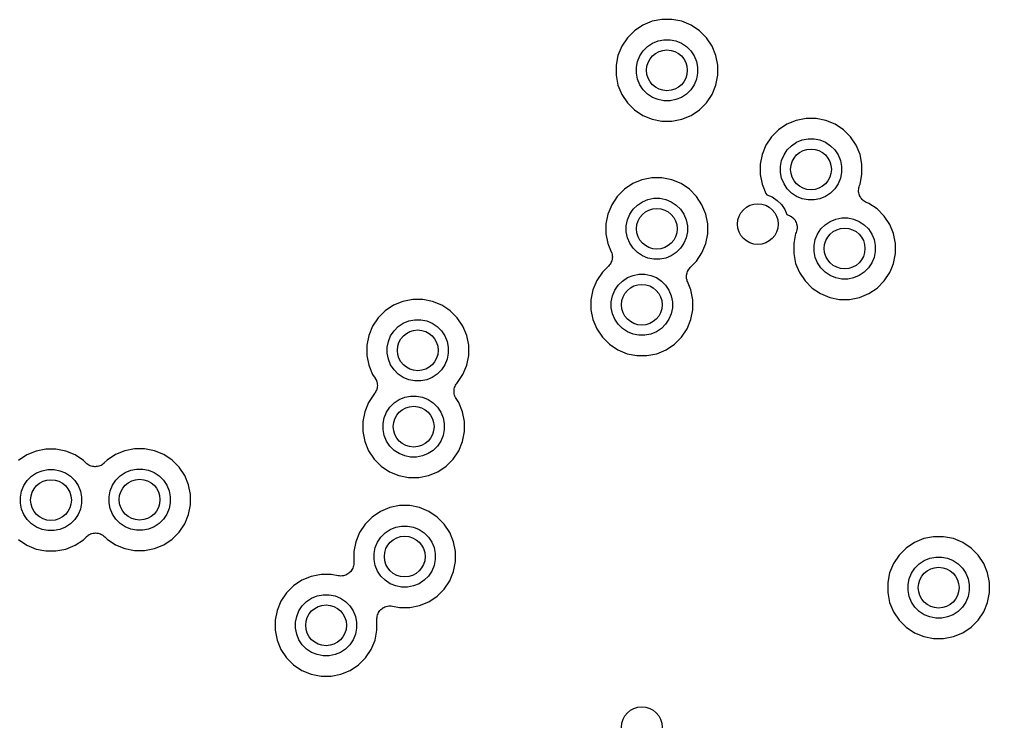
# Model space of a CAD drawing. Extents: x 76.5 to 170.9, y -170.6 to -83.1.
# Drawn here: x 133.21 to 142.74, y -107.25 to -100.36 of the extents above; entities that cross this region are included whole.
import ezdxf

# ---------------------------------------------------------------- set-up
doc = ezdxf.new("R2010")
doc.units = 0
doc.header["$MEASUREMENT"] = 0
doc.layers.add('BLACK', color=7, linetype='CONTINUOUS')

msp = doc.modelspace()

# ---------------------------------------------------------------- linework, layer by layer
at = {"layer": 'BLACK', "linetype": 'CONTINUOUS'}
for p, q in [((139.52, -100.356), (139.423, -100.375)), ((139.618, -100.356), (139.52, -100.356)), ((139.715, -100.375), (139.618, -100.356)), ((139.25, -100.467), (139.181, -100.537)), ((139.332, -100.413), (139.25, -100.467)), ((139.423, -100.375), (139.332, -100.413)), ((139.806, -100.413), (139.715, -100.375)), ((139.888, -100.467), (139.806, -100.413)), ((139.957, -100.537), (139.888, -100.467)), ((139.181, -100.537), (139.126, -100.619)), ((139.482, -100.567), (139.54, -100.556)), ((139.54, -100.556), (139.599, -100.556)), ((139.599, -100.556), (139.657, -100.567)), ((140.012, -100.619), (139.957, -100.537)), ((139.126, -100.619), (139.088, -100.71)), ((139.336, -100.664), (139.378, -100.623)), ((139.378, -100.623), (139.427, -100.59)), ((139.427, -100.59), (139.482, -100.567)), ((139.657, -100.567), (139.711, -100.59)), ((139.711, -100.59), (139.76, -100.623)), ((139.76, -100.623), (139.802, -100.664)), ((140.05, -100.71), (140.012, -100.619)), ((139.088, -100.71), (139.069, -100.806)), ((139.281, -100.768), (139.303, -100.714)), ((139.303, -100.714), (139.336, -100.664)), ((139.802, -100.664), (139.835, -100.714)), ((139.835, -100.714), (139.858, -100.768)), ((140.069, -100.806), (140.05, -100.71)), ((139.069, -100.806), (139.069, -100.905)), ((139.269, -100.826), (139.281, -100.768)), ((139.269, -100.885), (139.269, -100.826)), ((139.858, -100.768), (139.869, -100.826)), ((139.869, -100.826), (139.869, -100.885)), ((140.069, -100.905), (140.069, -100.806)), ((139.069, -100.905), (139.088, -101.002)), ((139.281, -100.943), (139.269, -100.885)), ((139.303, -100.998), (139.281, -100.943)), ((139.858, -100.943), (139.835, -100.998)), ((139.869, -100.885), (139.858, -100.943)), ((140.05, -101.002), (140.069, -100.905)), ((139.088, -101.002), (139.126, -101.093)), ((139.336, -101.047), (139.303, -100.998)), ((139.835, -100.998), (139.802, -101.047)), ((140.012, -101.093), (140.05, -101.002)), ((139.126, -101.093), (139.181, -101.174)), ((139.378, -101.089), (139.336, -101.047)), ((139.427, -101.122), (139.378, -101.089)), ((139.482, -101.144), (139.427, -101.122)), ((139.711, -101.122), (139.657, -101.144)), ((139.76, -101.089), (139.711, -101.122)), ((139.802, -101.047), (139.76, -101.089)), ((139.957, -101.174), (140.012, -101.093)), ((139.181, -101.174), (139.25, -101.244)), ((139.54, -101.156), (139.482, -101.144)), ((139.599, -101.156), (139.54, -101.156)), ((139.657, -101.144), (139.599, -101.156)), ((139.888, -101.244), (139.957, -101.174)), ((139.25, -101.244), (139.332, -101.299)), ((139.332, -101.299), (139.423, -101.336)), ((139.715, -101.336), (139.806, -101.299)), ((139.806, -101.299), (139.888, -101.244)), ((139.423, -101.336), (139.52, -101.356)), ((139.52, -101.356), (139.618, -101.356)), ((139.618, -101.356), (139.715, -101.336)), ((140.747, -101.386), (140.665, -101.44)), ((140.838, -101.348), (140.747, -101.386)), ((140.934, -101.329), (140.838, -101.348)), ((141.033, -101.329), (140.934, -101.329)), ((141.129, -101.348), (141.033, -101.329)), ((141.22, -101.386), (141.129, -101.348)), ((141.302, -101.44), (141.22, -101.386)), ((140.595, -101.51), (140.54, -101.592)), ((140.665, -101.44), (140.595, -101.51)), ((141.372, -101.51), (141.302, -101.44)), ((141.427, -101.592), (141.372, -101.51)), ((140.54, -101.592), (140.503, -101.683)), ((140.75, -101.637), (140.792, -101.596)), ((140.792, -101.596), (140.841, -101.563)), ((140.841, -101.563), (140.896, -101.54)), ((140.896, -101.54), (140.954, -101.529)), ((140.954, -101.529), (141.013, -101.529)), ((141.013, -101.529), (141.071, -101.54)), ((141.071, -101.54), (141.126, -101.563)), ((141.126, -101.563), (141.175, -101.596)), ((141.175, -101.596), (141.217, -101.637)), ((141.464, -101.683), (141.427, -101.592)), ((140.503, -101.683), (140.483, -101.779)), ((140.695, -101.741), (140.718, -101.687)), ((140.718, -101.687), (140.75, -101.637)), ((141.217, -101.637), (141.249, -101.687)), ((141.249, -101.687), (141.272, -101.741)), ((141.483, -101.779), (141.464, -101.683)), ((140.483, -101.779), (140.483, -101.878)), ((140.683, -101.799), (140.695, -101.741)), ((140.683, -101.858), (140.683, -101.799)), ((141.272, -101.741), (141.283, -101.799)), ((141.283, -101.799), (141.283, -101.858)), ((141.483, -101.878), (141.483, -101.779)), ((140.483, -101.878), (140.503, -101.975)), ((140.695, -101.916), (140.683, -101.858)), ((141.283, -101.858), (141.272, -101.916)), ((141.464, -101.975), (141.483, -101.878)), ((139.233, -101.969), (139.151, -102.024)), ((139.324, -101.932), (139.233, -101.969)), ((139.421, -101.912), (139.324, -101.932)), ((139.519, -101.912), (139.421, -101.912)), ((139.616, -101.932), (139.519, -101.912)), ((139.707, -101.969), (139.616, -101.932)), ((139.789, -102.024), (139.707, -101.969)), ((140.503, -101.975), (140.54, -102.066)), ((140.718, -101.971), (140.695, -101.916)), ((140.75, -102.02), (140.718, -101.971)), ((141.249, -101.971), (141.217, -102.02)), ((141.272, -101.916), (141.249, -101.971)), ((141.455, -101.999), (141.459, -101.987)), ((141.459, -101.987), (141.464, -101.975)), ((139.151, -102.024), (139.082, -102.094)), ((139.858, -102.094), (139.789, -102.024)), ((140.54, -102.066), (140.549, -102.078)), ((140.549, -102.078), (140.603, -102.1)), ((140.792, -102.062), (140.75, -102.02)), ((140.841, -102.095), (140.792, -102.062)), ((141.175, -102.062), (141.126, -102.095)), ((141.217, -102.02), (141.175, -102.062)), ((141.449, -102.035), (141.451, -102.023)), ((141.449, -102.036), (141.449, -102.035)), ((141.449, -102.035), (141.449, -102.035)), ((141.45, -102.048), (141.449, -102.036)), ((141.451, -102.06), (141.45, -102.048)), ((141.451, -102.023), (141.452, -102.011)), ((141.452, -102.06), (141.451, -102.06)), ((141.452, -102.01), (141.455, -101.999)), ((141.452, -102.011), (141.452, -102.01)), ((141.452, -102.011), (141.452, -102.011)), ((141.455, -102.072), (141.452, -102.06)), ((141.452, -102.06), (141.452, -102.06)), ((141.458, -102.083), (141.455, -102.072)), ((141.459, -102.084), (141.458, -102.083)), ((141.464, -102.095), (141.459, -102.084)), ((141.459, -102.084), (141.459, -102.084)), ((139.027, -102.176), (138.989, -102.267)), ((139.082, -102.094), (139.027, -102.176)), ((139.237, -102.221), (139.279, -102.179)), ((139.279, -102.179), (139.328, -102.147)), ((139.328, -102.147), (139.383, -102.124)), ((139.383, -102.124), (139.44, -102.112)), ((139.44, -102.112), (139.5, -102.112)), ((139.5, -102.112), (139.558, -102.124)), ((139.558, -102.124), (139.612, -102.147)), ((139.612, -102.147), (139.661, -102.179)), ((139.661, -102.179), (139.703, -102.221)), ((139.913, -102.176), (139.858, -102.094)), ((139.951, -102.267), (139.913, -102.176)), ((140.603, -102.1), (140.652, -102.133)), ((140.652, -102.133), (140.694, -102.175)), ((140.694, -102.175), (140.726, -102.224)), ((140.896, -102.117), (140.841, -102.095)), ((140.954, -102.129), (140.896, -102.117)), ((141.013, -102.129), (140.954, -102.129)), ((141.071, -102.117), (141.013, -102.129)), ((141.126, -102.095), (141.071, -102.117)), ((141.47, -102.105), (141.464, -102.095)), ((141.47, -102.106), (141.47, -102.105)), ((141.478, -102.115), (141.47, -102.106)), ((141.47, -102.106), (141.47, -102.106)), ((141.485, -102.125), (141.478, -102.115)), ((141.486, -102.125), (141.485, -102.125)), ((141.495, -102.133), (141.486, -102.125)), ((141.486, -102.125), (141.486, -102.125)), ((141.504, -102.141), (141.495, -102.133)), ((141.505, -102.141), (141.504, -102.141)), ((141.516, -102.147), (141.505, -102.141)), ((141.505, -102.141), (141.505, -102.141)), ((141.526, -102.153), (141.516, -102.147)), ((141.527, -102.153), (141.526, -102.153)), ((141.528, -102.153), (141.527, -102.153)), ((141.527, -102.153), (141.527, -102.153)), ((141.527, -102.153), (141.527, -102.153)), ((141.55, -102.163), (141.528, -102.153)), ((141.632, -102.217), (141.55, -102.163)), ((138.989, -102.267), (138.97, -102.363)), ((139.182, -102.325), (139.204, -102.27)), ((139.204, -102.27), (139.237, -102.221)), ((139.703, -102.221), (139.736, -102.27)), ((139.736, -102.27), (139.758, -102.325)), ((139.97, -102.363), (139.951, -102.267)), ((140.726, -102.224), (140.746, -102.271)), ((140.746, -102.271), (140.747, -102.272)), ((140.747, -102.272), (140.769, -102.281)), ((141.701, -102.287), (141.632, -102.217)), ((138.97, -102.363), (138.97, -102.462)), ((139.17, -102.383), (139.182, -102.325)), ((139.758, -102.325), (139.77, -102.383)), ((139.97, -102.462), (139.97, -102.363)), ((140.769, -102.281), (140.77, -102.281)), ((140.77, -102.281), (140.77, -102.281)), ((140.77, -102.281), (140.77, -102.281)), ((140.77, -102.281), (140.771, -102.282)), ((140.771, -102.282), (140.781, -102.288)), ((140.781, -102.288), (140.792, -102.293)), ((140.792, -102.293), (140.792, -102.293)), ((140.792, -102.293), (140.792, -102.294)), ((140.792, -102.294), (140.801, -102.301)), ((140.801, -102.301), (140.811, -102.309)), ((140.811, -102.309), (140.811, -102.309)), ((140.811, -102.309), (140.811, -102.31)), ((140.811, -102.31), (140.819, -102.319)), ((140.819, -102.319), (140.826, -102.328)), ((140.826, -102.328), (140.826, -102.329)), ((140.826, -102.329), (140.827, -102.329)), ((140.827, -102.329), (140.832, -102.34)), ((140.832, -102.34), (140.838, -102.35)), ((140.838, -102.35), (140.838, -102.351)), ((140.838, -102.351), (140.838, -102.351)), ((140.838, -102.351), (140.842, -102.362)), ((140.842, -102.362), (140.845, -102.374)), ((141.122, -102.373), (141.171, -102.34)), ((141.171, -102.34), (141.226, -102.317)), ((141.226, -102.317), (141.284, -102.306)), ((141.284, -102.306), (141.343, -102.306)), ((141.343, -102.306), (141.401, -102.317)), ((141.401, -102.317), (141.455, -102.34)), ((141.455, -102.34), (141.504, -102.373)), ((141.756, -102.369), (141.701, -102.287)), ((141.794, -102.46), (141.756, -102.369)), ((138.97, -102.462), (138.989, -102.558)), ((139.17, -102.442), (139.17, -102.383)), ((139.182, -102.5), (139.17, -102.442)), ((139.77, -102.442), (139.758, -102.5)), ((139.77, -102.383), (139.77, -102.442)), ((139.951, -102.558), (139.97, -102.462)), ((140.832, -102.46), (140.813, -102.556)), ((140.838, -102.447), (140.832, -102.46)), ((140.841, -102.435), (140.838, -102.447)), ((140.845, -102.424), (140.841, -102.435)), ((140.845, -102.374), (140.845, -102.374)), ((140.845, -102.374), (140.845, -102.375)), ((140.845, -102.375), (140.846, -102.387)), ((140.846, -102.411), (140.845, -102.423)), ((140.845, -102.423), (140.845, -102.424)), ((140.845, -102.424), (140.845, -102.424)), ((140.846, -102.387), (140.847, -102.399)), ((140.847, -102.399), (140.846, -102.411)), ((140.847, -102.399), (140.847, -102.399)), ((140.847, -102.399), (140.847, -102.399)), ((141.025, -102.518), (141.047, -102.464)), ((141.047, -102.464), (141.08, -102.414)), ((141.08, -102.414), (141.122, -102.373)), ((141.504, -102.373), (141.546, -102.414)), ((141.546, -102.414), (141.579, -102.464)), ((141.579, -102.464), (141.602, -102.518)), ((141.813, -102.556), (141.794, -102.46)), ((138.989, -102.558), (139.023, -102.64)), ((139.204, -102.555), (139.182, -102.5)), ((139.237, -102.604), (139.204, -102.555)), ((139.736, -102.555), (139.703, -102.604)), ((139.758, -102.5), (139.736, -102.555)), ((139.913, -102.649), (139.951, -102.558)), ((140.813, -102.556), (140.813, -102.655)), ((141.013, -102.576), (141.025, -102.518)), ((141.602, -102.518), (141.613, -102.576)), ((141.813, -102.655), (141.813, -102.556)), ((139.023, -102.64), (139.023, -102.641)), ((139.023, -102.641), (139.023, -102.641)), ((139.023, -102.641), (139.023, -102.641)), ((139.023, -102.641), (139.024, -102.642)), ((139.024, -102.642), (139.027, -102.653)), ((139.027, -102.653), (139.03, -102.664)), ((139.279, -102.645), (139.237, -102.604)), ((139.328, -102.678), (139.279, -102.645)), ((139.661, -102.645), (139.612, -102.678)), ((139.703, -102.604), (139.661, -102.645)), ((139.858, -102.731), (139.913, -102.649)), ((140.813, -102.655), (140.832, -102.752)), ((141.013, -102.635), (141.013, -102.576)), ((141.025, -102.693), (141.013, -102.635)), ((141.613, -102.635), (141.602, -102.693)), ((141.613, -102.576), (141.613, -102.635)), ((141.794, -102.752), (141.813, -102.655)), ((139.017, -102.749), (139.011, -102.759)), ((139.023, -102.739), (139.017, -102.749)), ((139.027, -102.726), (139.023, -102.738)), ((139.023, -102.738), (139.023, -102.738)), ((139.023, -102.738), (139.023, -102.739)), ((139.03, -102.715), (139.027, -102.726)), ((139.03, -102.664), (139.031, -102.665)), ((139.031, -102.702), (139.03, -102.714)), ((139.03, -102.714), (139.03, -102.714)), ((139.03, -102.714), (139.03, -102.715)), ((139.031, -102.665), (139.031, -102.666)), ((139.031, -102.666), (139.032, -102.677)), ((139.033, -102.69), (139.031, -102.702)), ((139.032, -102.677), (139.033, -102.689)), ((139.033, -102.689), (139.033, -102.69)), ((139.033, -102.69), (139.033, -102.69)), ((139.383, -102.701), (139.328, -102.678)), ((139.44, -102.712), (139.383, -102.701)), ((139.5, -102.712), (139.44, -102.712)), ((139.558, -102.701), (139.5, -102.712)), ((139.612, -102.678), (139.558, -102.701)), ((139.798, -102.792), (139.858, -102.731)), ((140.832, -102.752), (140.87, -102.843)), ((141.047, -102.748), (141.025, -102.693)), ((141.08, -102.797), (141.047, -102.748)), ((141.579, -102.748), (141.546, -102.797)), ((141.602, -102.693), (141.579, -102.748)), ((141.776, -102.795), (141.794, -102.752)), ((138.935, -102.839), (138.88, -102.921)), ((138.996, -102.778), (138.935, -102.839)), ((139.003, -102.769), (138.996, -102.778)), ((139.011, -102.76), (139.003, -102.769)), ((139.011, -102.759), (139.011, -102.76)), ((139.011, -102.76), (139.011, -102.76)), ((139.763, -102.856), (139.767, -102.844)), ((139.767, -102.844), (139.77, -102.833)), ((139.77, -102.833), (139.771, -102.832)), ((139.77, -102.833), (139.77, -102.833)), ((139.771, -102.832), (139.776, -102.822)), ((139.776, -102.822), (139.782, -102.811)), ((139.782, -102.81), (139.79, -102.801)), ((139.782, -102.811), (139.782, -102.81)), ((139.782, -102.811), (139.782, -102.811)), ((139.79, -102.801), (139.798, -102.792)), ((140.87, -102.843), (140.925, -102.924)), ((141.122, -102.839), (141.08, -102.797)), ((141.171, -102.872), (141.122, -102.839)), ((141.504, -102.839), (141.455, -102.872)), ((141.546, -102.797), (141.504, -102.839)), ((141.701, -102.924), (141.756, -102.843)), ((141.756, -102.843), (141.776, -102.795)), ((141.776, -102.795), (141.776, -102.795)), ((138.88, -102.921), (138.842, -103.012)), ((139.09, -102.967), (139.132, -102.925)), ((139.132, -102.925), (139.181, -102.892)), ((139.181, -102.892), (139.236, -102.87)), ((139.236, -102.87), (139.294, -102.858)), ((139.294, -102.858), (139.353, -102.858)), ((139.353, -102.858), (139.411, -102.87)), ((139.411, -102.87), (139.465, -102.892)), ((139.465, -102.892), (139.514, -102.925)), ((139.514, -102.925), (139.556, -102.967)), ((139.76, -102.88), (139.762, -102.869)), ((139.76, -102.881), (139.76, -102.88)), ((139.761, -102.893), (139.76, -102.881)), ((139.76, -102.881), (139.76, -102.881)), ((139.762, -102.905), (139.761, -102.893)), ((139.762, -102.869), (139.763, -102.857)), ((139.763, -102.906), (139.762, -102.905)), ((139.763, -102.857), (139.763, -102.856)), ((139.763, -102.856), (139.763, -102.856)), ((139.766, -102.917), (139.763, -102.906)), ((139.763, -102.906), (139.763, -102.906)), ((139.769, -102.929), (139.766, -102.917)), ((139.77, -102.93), (139.769, -102.929)), ((139.804, -103.012), (139.77, -102.93)), ((139.77, -102.93), (139.77, -102.93)), ((139.77, -102.93), (139.77, -102.93)), ((139.77, -102.93), (139.77, -102.93)), ((140.925, -102.924), (140.994, -102.994)), ((141.226, -102.894), (141.171, -102.872)), ((141.284, -102.906), (141.226, -102.894)), ((141.343, -102.906), (141.284, -102.906)), ((141.401, -102.894), (141.343, -102.906)), ((141.455, -102.872), (141.401, -102.894)), ((141.632, -102.994), (141.701, -102.924)), ((138.842, -103.012), (138.823, -103.109)), ((139.035, -103.071), (139.057, -103.016)), ((139.057, -103.016), (139.09, -102.967)), ((139.556, -102.967), (139.589, -103.016)), ((139.589, -103.016), (139.612, -103.071)), ((139.823, -103.109), (139.804, -103.012)), ((140.994, -102.994), (141.076, -103.049)), ((141.55, -103.049), (141.632, -102.994)), ((136.977, -103.125), (136.886, -103.163)), ((137.074, -103.106), (136.977, -103.125)), ((137.172, -103.106), (137.074, -103.106)), ((137.269, -103.125), (137.172, -103.106)), ((137.36, -103.163), (137.269, -103.125)), ((138.823, -103.109), (138.823, -103.207)), ((139.023, -103.129), (139.035, -103.071)), ((139.023, -103.188), (139.023, -103.129)), ((139.612, -103.071), (139.623, -103.129)), ((139.623, -103.129), (139.623, -103.188)), ((139.823, -103.207), (139.823, -103.109)), ((141.076, -103.049), (141.167, -103.086)), ((141.167, -103.086), (141.264, -103.106)), ((141.264, -103.106), (141.362, -103.106)), ((141.362, -103.106), (141.459, -103.086)), ((141.459, -103.086), (141.55, -103.049)), ((136.804, -103.217), (136.735, -103.287)), ((136.886, -103.163), (136.804, -103.217)), ((137.419, -103.202), (137.36, -103.163)), ((137.442, -103.217), (137.419, -103.202)), ((137.419, -103.202), (137.419, -103.202)), ((137.511, -103.287), (137.442, -103.217)), ((138.823, -103.207), (138.842, -103.304)), ((139.035, -103.246), (139.023, -103.188)), ((139.623, -103.188), (139.612, -103.246)), ((139.804, -103.304), (139.823, -103.207)), ((136.735, -103.287), (136.68, -103.369)), ((136.981, -103.34), (137.036, -103.317)), ((137.036, -103.317), (137.094, -103.306)), ((137.094, -103.306), (137.153, -103.306)), ((137.153, -103.306), (137.211, -103.317)), ((137.211, -103.317), (137.265, -103.34)), ((137.566, -103.369), (137.511, -103.287)), ((138.842, -103.304), (138.88, -103.395)), ((139.057, -103.3), (139.035, -103.246)), ((139.09, -103.349), (139.057, -103.3)), ((139.589, -103.3), (139.556, -103.349)), ((139.612, -103.246), (139.589, -103.3)), ((139.766, -103.395), (139.804, -103.304)), ((136.68, -103.369), (136.642, -103.46)), ((136.857, -103.464), (136.89, -103.414)), ((136.89, -103.414), (136.932, -103.373)), ((136.932, -103.373), (136.981, -103.34)), ((137.265, -103.34), (137.314, -103.373)), ((137.314, -103.373), (137.356, -103.414)), ((137.356, -103.414), (137.389, -103.464)), ((137.604, -103.46), (137.566, -103.369)), ((138.88, -103.395), (138.935, -103.477)), ((139.132, -103.391), (139.09, -103.349)), ((139.181, -103.424), (139.132, -103.391)), ((139.514, -103.391), (139.465, -103.424)), ((139.556, -103.349), (139.514, -103.391)), ((139.711, -103.477), (139.766, -103.395)), ((136.642, -103.46), (136.623, -103.556)), ((136.835, -103.518), (136.857, -103.464)), ((137.389, -103.464), (137.412, -103.518)), ((137.623, -103.556), (137.604, -103.46)), ((138.935, -103.477), (139.004, -103.546)), ((139.236, -103.447), (139.181, -103.424)), ((139.294, -103.458), (139.236, -103.447)), ((139.353, -103.458), (139.294, -103.458)), ((139.411, -103.447), (139.353, -103.458)), ((139.465, -103.424), (139.411, -103.447)), ((139.642, -103.546), (139.711, -103.477)), ((136.623, -103.556), (136.623, -103.655)), ((136.823, -103.576), (136.835, -103.518)), ((136.823, -103.635), (136.823, -103.576)), ((137.412, -103.518), (137.423, -103.576)), ((137.423, -103.576), (137.423, -103.635)), ((137.623, -103.655), (137.623, -103.556)), ((139.004, -103.546), (139.086, -103.601)), ((139.086, -103.601), (139.177, -103.639)), ((139.469, -103.639), (139.56, -103.601)), ((139.56, -103.601), (139.642, -103.546)), ((136.623, -103.655), (136.642, -103.752)), ((136.835, -103.693), (136.823, -103.635)), ((136.857, -103.748), (136.835, -103.693)), ((137.412, -103.693), (137.389, -103.748)), ((137.423, -103.635), (137.412, -103.693)), ((137.604, -103.752), (137.623, -103.655)), ((139.177, -103.639), (139.274, -103.658)), ((139.274, -103.658), (139.372, -103.658)), ((139.372, -103.658), (139.469, -103.639)), ((136.642, -103.752), (136.68, -103.843)), ((136.89, -103.797), (136.857, -103.748)), ((136.932, -103.839), (136.89, -103.797)), ((137.356, -103.797), (137.314, -103.839)), ((137.389, -103.748), (137.356, -103.797)), ((137.566, -103.843), (137.604, -103.752)), ((136.68, -103.843), (136.705, -103.88)), ((136.705, -103.88), (136.706, -103.881)), ((136.706, -103.881), (136.706, -103.881)), ((136.706, -103.881), (136.706, -103.881)), ((136.706, -103.881), (136.706, -103.882)), ((136.706, -103.882), (136.712, -103.892)), ((136.712, -103.892), (136.717, -103.903)), ((136.981, -103.872), (136.932, -103.839)), ((137.036, -103.894), (136.981, -103.872)), ((137.094, -103.906), (137.036, -103.894)), ((137.211, -103.894), (137.153, -103.906)), ((137.265, -103.872), (137.211, -103.894)), ((137.314, -103.839), (137.265, -103.872)), ((137.508, -103.93), (137.566, -103.843)), ((136.717, -103.903), (136.717, -103.903)), ((136.717, -103.903), (136.718, -103.904)), ((136.72, -103.988), (136.717, -104)), ((136.718, -103.904), (136.721, -103.915)), ((136.724, -103.977), (136.72, -103.988)), ((136.721, -103.915), (136.724, -103.927)), ((136.724, -103.927), (136.724, -103.927)), ((136.724, -103.927), (136.724, -103.928)), ((136.724, -103.928), (136.725, -103.939)), ((136.725, -103.964), (136.724, -103.976)), ((136.724, -103.976), (136.724, -103.976)), ((136.724, -103.976), (136.724, -103.977)), ((136.725, -103.939), (136.727, -103.951)), ((136.727, -103.952), (136.725, -103.964)), ((136.727, -103.951), (136.727, -103.952)), ((136.727, -103.952), (136.727, -103.952)), ((137.153, -103.906), (137.094, -103.906)), ((137.48, -103.996), (137.482, -103.984)), ((137.482, -103.983), (137.485, -103.972)), ((137.482, -103.984), (137.482, -103.983)), ((137.482, -103.984), (137.482, -103.984)), ((137.485, -103.972), (137.489, -103.961)), ((137.489, -103.96), (137.495, -103.949)), ((137.489, -103.961), (137.489, -103.96)), ((137.489, -103.96), (137.489, -103.96)), ((137.495, -103.949), (137.5, -103.939)), ((137.5, -103.939), (137.501, -103.938)), ((137.501, -103.938), (137.508, -103.93)), ((137.501, -103.938), (137.501, -103.938)), ((136.698, -104.03), (136.639, -104.118)), ((136.705, -104.022), (136.698, -104.03)), ((136.711, -104.011), (136.705, -104.021)), ((136.705, -104.021), (136.705, -104.022)), ((136.705, -104.022), (136.705, -104.022)), ((136.716, -104.001), (136.711, -104.011)), ((136.717, -104), (136.716, -104.001)), ((136.717, -104), (136.717, -104)), ((136.94, -104.089), (136.995, -104.066)), ((136.995, -104.066), (137.053, -104.055)), ((137.053, -104.055), (137.112, -104.055)), ((137.112, -104.055), (137.17, -104.066)), ((137.17, -104.066), (137.225, -104.089)), ((137.479, -104.008), (137.48, -103.996)), ((137.479, -104.009), (137.479, -104.008)), ((137.48, -104.021), (137.479, -104.009)), ((137.479, -104.009), (137.479, -104.009)), ((137.481, -104.033), (137.48, -104.021)), ((137.481, -104.034), (137.481, -104.033)), ((137.481, -104.033), (137.481, -104.033)), ((137.485, -104.045), (137.481, -104.034)), ((137.488, -104.057), (137.485, -104.045)), ((137.494, -104.068), (137.488, -104.057)), ((137.488, -104.057), (137.488, -104.057)), ((137.488, -104.057), (137.488, -104.057)), ((137.499, -104.079), (137.494, -104.068)), ((137.5, -104.079), (137.499, -104.079)), ((137.5, -104.08), (137.5, -104.079)), ((137.5, -104.079), (137.5, -104.079)), ((137.5, -104.079), (137.5, -104.079)), ((137.526, -104.118), (137.5, -104.08)), ((136.639, -104.118), (136.602, -104.209)), ((136.817, -104.212), (136.85, -104.163)), ((136.85, -104.163), (136.891, -104.122)), ((136.891, -104.122), (136.94, -104.089)), ((137.225, -104.089), (137.274, -104.122)), ((137.274, -104.122), (137.316, -104.163)), ((137.316, -104.163), (137.348, -104.212)), ((137.563, -104.209), (137.526, -104.118)), ((136.602, -104.209), (136.583, -104.305)), ((136.783, -104.325), (136.794, -104.267)), ((136.794, -104.267), (136.817, -104.212)), ((137.348, -104.212), (137.371, -104.267)), ((137.371, -104.267), (137.383, -104.325)), ((137.583, -104.305), (137.563, -104.209)), ((136.583, -104.305), (136.583, -104.404)), ((136.783, -104.384), (136.783, -104.325)), ((137.383, -104.325), (137.383, -104.384)), ((137.583, -104.404), (137.583, -104.305)), ((136.583, -104.404), (136.602, -104.5)), ((136.794, -104.442), (136.783, -104.384)), ((136.817, -104.497), (136.794, -104.442)), ((137.371, -104.442), (137.348, -104.497)), ((137.383, -104.384), (137.371, -104.442)), ((137.563, -104.5), (137.583, -104.404)), ((136.602, -104.5), (136.639, -104.591)), ((136.85, -104.546), (136.817, -104.497)), ((136.891, -104.588), (136.85, -104.546)), ((137.316, -104.546), (137.274, -104.588)), ((137.348, -104.497), (137.316, -104.546)), ((137.526, -104.591), (137.563, -104.5)), ((133.286, -104.633), (133.203, -104.689)), ((133.377, -104.596), (133.286, -104.633)), ((133.474, -104.576), (133.377, -104.596)), ((133.572, -104.576), (133.474, -104.576)), ((133.669, -104.595), (133.572, -104.576)), ((133.76, -104.633), (133.669, -104.595)), ((133.842, -104.688), (133.76, -104.633)), ((134.156, -104.629), (134.074, -104.684)), ((134.247, -104.591), (134.156, -104.629)), ((134.344, -104.572), (134.247, -104.591)), ((134.442, -104.572), (134.344, -104.572)), ((134.539, -104.591), (134.442, -104.572)), ((134.63, -104.629), (134.539, -104.591)), ((134.712, -104.684), (134.63, -104.629)), ((136.639, -104.591), (136.694, -104.673)), ((136.94, -104.62), (136.891, -104.588)), ((136.995, -104.643), (136.94, -104.62)), ((137.053, -104.655), (136.995, -104.643)), ((137.112, -104.655), (137.053, -104.655)), ((137.17, -104.643), (137.112, -104.655)), ((137.225, -104.62), (137.17, -104.643)), ((137.274, -104.588), (137.225, -104.62)), ((137.471, -104.673), (137.526, -104.591)), ((133.866, -104.712), (133.842, -104.688)), ((133.876, -104.72), (133.866, -104.712)), ((133.885, -104.728), (133.876, -104.72)), ((133.896, -104.734), (133.885, -104.728)), ((133.885, -104.728), (133.885, -104.728)), ((133.885, -104.728), (133.885, -104.728)), ((133.906, -104.739), (133.896, -104.734)), ((133.907, -104.74), (133.906, -104.739)), ((133.919, -104.743), (133.907, -104.74)), ((133.907, -104.74), (133.907, -104.74)), ((133.93, -104.747), (133.919, -104.743)), ((133.931, -104.747), (133.93, -104.747)), ((133.943, -104.748), (133.931, -104.747)), ((133.931, -104.747), (133.931, -104.747)), ((133.955, -104.75), (133.943, -104.748)), ((133.956, -104.75), (133.955, -104.75)), ((133.955, -104.75), (133.955, -104.75)), ((133.968, -104.748), (133.956, -104.75)), ((133.979, -104.747), (133.968, -104.748)), ((133.98, -104.747), (133.979, -104.747)), ((133.992, -104.744), (133.98, -104.747)), ((133.98, -104.747), (133.98, -104.747)), ((134.003, -104.741), (133.992, -104.744)), ((134.004, -104.74), (134.003, -104.741)), ((134.015, -104.735), (134.004, -104.74)), ((134.004, -104.74), (134.004, -104.74)), ((134.025, -104.729), (134.015, -104.735)), ((134.026, -104.729), (134.025, -104.729)), ((134.035, -104.721), (134.026, -104.729)), ((134.026, -104.729), (134.026, -104.729)), ((134.045, -104.714), (134.035, -104.721)), ((134.046, -104.712), (134.045, -104.713)), ((134.045, -104.713), (134.045, -104.713)), ((134.045, -104.713), (134.045, -104.713)), ((134.045, -104.713), (134.045, -104.714)), ((134.074, -104.684), (134.046, -104.712)), ((134.781, -104.754), (134.712, -104.684)), ((136.694, -104.673), (136.764, -104.743)), ((136.764, -104.743), (136.846, -104.798)), ((137.319, -104.798), (137.401, -104.743)), ((137.401, -104.743), (137.471, -104.673)), ((133.29, -104.885), (133.332, -104.843)), ((133.332, -104.843), (133.381, -104.81)), ((133.381, -104.81), (133.436, -104.788)), ((133.436, -104.788), (133.493, -104.776)), ((133.493, -104.776), (133.553, -104.776)), ((133.553, -104.776), (133.611, -104.788)), ((133.611, -104.788), (133.665, -104.81)), ((133.665, -104.81), (133.714, -104.843)), ((133.714, -104.843), (133.756, -104.885)), ((134.16, -104.881), (134.202, -104.839)), ((134.202, -104.839), (134.251, -104.806)), ((134.251, -104.806), (134.306, -104.784)), ((134.306, -104.784), (134.364, -104.772)), ((134.364, -104.772), (134.423, -104.772)), ((134.423, -104.772), (134.481, -104.784)), ((134.481, -104.784), (134.535, -104.806)), ((134.535, -104.806), (134.584, -104.839)), ((134.584, -104.839), (134.626, -104.881)), ((134.836, -104.835), (134.781, -104.754)), ((134.874, -104.926), (134.836, -104.835)), ((136.846, -104.798), (136.937, -104.835)), ((136.937, -104.835), (137.033, -104.855)), ((137.132, -104.855), (137.228, -104.835)), ((137.228, -104.835), (137.319, -104.798)), ((133.235, -104.989), (133.257, -104.934)), ((133.257, -104.934), (133.29, -104.885)), ((133.756, -104.885), (133.789, -104.934)), ((133.789, -104.934), (133.812, -104.989)), ((134.105, -104.985), (134.127, -104.93)), ((134.127, -104.93), (134.16, -104.881)), ((134.626, -104.881), (134.659, -104.93)), ((134.659, -104.93), (134.682, -104.985)), ((134.893, -105.023), (134.874, -104.926)), ((137.033, -104.855), (137.132, -104.855)), ((133.223, -105.047), (133.235, -104.989)), ((133.812, -104.989), (133.823, -105.047)), ((134.093, -105.043), (134.105, -104.985)), ((134.682, -104.985), (134.693, -105.043)), ((134.893, -105.122), (134.893, -105.023)), ((133.223, -105.106), (133.223, -105.047)), ((133.235, -105.164), (133.223, -105.106)), ((133.823, -105.106), (133.812, -105.164)), ((133.823, -105.047), (133.823, -105.106)), ((134.093, -105.102), (134.093, -105.043)), ((134.105, -105.16), (134.093, -105.102)), ((134.693, -105.102), (134.682, -105.16)), ((134.693, -105.043), (134.693, -105.102)), ((134.874, -105.218), (134.893, -105.122)), ((136.945, -105.131), (136.849, -105.15)), ((137.044, -105.131), (136.945, -105.131)), ((137.14, -105.15), (137.044, -105.131)), ((133.257, -105.218), (133.235, -105.164)), ((133.29, -105.268), (133.257, -105.218)), ((133.789, -105.218), (133.756, -105.268)), ((133.812, -105.164), (133.789, -105.218)), ((134.127, -105.214), (134.105, -105.16)), ((134.16, -105.264), (134.127, -105.214)), ((134.659, -105.214), (134.626, -105.264)), ((134.682, -105.16), (134.659, -105.214)), ((134.836, -105.309), (134.874, -105.218)), ((136.758, -105.188), (136.676, -105.243)), ((136.849, -105.15), (136.758, -105.188)), ((137.231, -105.188), (137.14, -105.15)), ((137.313, -105.243), (137.231, -105.188)), ((133.332, -105.309), (133.29, -105.268)), ((133.381, -105.342), (133.332, -105.309)), ((133.714, -105.309), (133.665, -105.342)), ((133.756, -105.268), (133.714, -105.309)), ((134.202, -105.305), (134.16, -105.264)), ((134.251, -105.338), (134.202, -105.305)), ((134.584, -105.305), (134.535, -105.338)), ((134.626, -105.264), (134.584, -105.305)), ((134.781, -105.391), (134.836, -105.309)), ((136.606, -105.312), (136.551, -105.394)), ((136.676, -105.243), (136.606, -105.312)), ((137.383, -105.312), (137.313, -105.243)), ((137.438, -105.394), (137.383, -105.312)), ((133.436, -105.365), (133.381, -105.342)), ((133.493, -105.376), (133.436, -105.365)), ((133.553, -105.376), (133.493, -105.376)), ((133.611, -105.365), (133.553, -105.376)), ((133.665, -105.342), (133.611, -105.365)), ((133.891, -105.419), (133.902, -105.414)), ((133.891, -105.42), (133.891, -105.419)), ((133.902, -105.414), (133.912, -105.408)), ((133.912, -105.408), (133.913, -105.408)), ((133.913, -105.408), (133.924, -105.405)), ((133.913, -105.408), (133.913, -105.408)), ((133.924, -105.405), (133.936, -105.401)), ((133.936, -105.401), (133.936, -105.401)), ((133.936, -105.401), (133.937, -105.401)), ((133.937, -105.401), (133.949, -105.4)), ((133.949, -105.4), (133.961, -105.399)), ((133.961, -105.399), (133.961, -105.399)), ((133.961, -105.399), (133.961, -105.399)), ((133.961, -105.399), (133.973, -105.4)), ((133.973, -105.4), (133.985, -105.401)), ((133.985, -105.401), (133.986, -105.402)), ((133.986, -105.402), (133.986, -105.402)), ((133.986, -105.402), (133.997, -105.405)), ((133.997, -105.405), (134.009, -105.409)), ((134.009, -105.409), (134.009, -105.409)), ((134.009, -105.409), (134.01, -105.409)), ((134.01, -105.409), (134.02, -105.415)), ((134.02, -105.415), (134.031, -105.42)), ((134.306, -105.361), (134.251, -105.338)), ((134.364, -105.372), (134.306, -105.361)), ((134.423, -105.372), (134.364, -105.372)), ((134.481, -105.361), (134.423, -105.372)), ((134.535, -105.338), (134.481, -105.361)), ((134.712, -105.461), (134.781, -105.391)), ((136.551, -105.394), (136.514, -105.485)), ((136.762, -105.44), (136.803, -105.398)), ((136.803, -105.398), (136.852, -105.365)), ((136.852, -105.365), (136.907, -105.343)), ((136.907, -105.343), (136.965, -105.331)), ((136.965, -105.331), (137.024, -105.331)), ((137.024, -105.331), (137.082, -105.343)), ((137.082, -105.343), (137.137, -105.365)), ((137.137, -105.365), (137.186, -105.398)), ((137.186, -105.398), (137.228, -105.44)), ((137.475, -105.485), (137.438, -105.394)), ((133.203, -105.464), (133.286, -105.519)), ((133.76, -105.519), (133.842, -105.465)), ((133.842, -105.465), (133.87, -105.436)), ((133.87, -105.436), (133.871, -105.436)), ((133.871, -105.436), (133.872, -105.435)), ((133.871, -105.436), (133.871, -105.436)), ((133.871, -105.436), (133.871, -105.436)), ((133.872, -105.435), (133.881, -105.427)), ((133.881, -105.427), (133.89, -105.42)), ((133.89, -105.42), (133.891, -105.42)), ((134.031, -105.42), (134.031, -105.421)), ((134.031, -105.421), (134.031, -105.421)), ((134.031, -105.421), (134.041, -105.429)), ((134.041, -105.429), (134.05, -105.436)), ((134.05, -105.436), (134.074, -105.461)), ((134.074, -105.461), (134.156, -105.515)), ((134.63, -105.515), (134.712, -105.461)), ((136.514, -105.485), (136.495, -105.582)), ((136.706, -105.543), (136.729, -105.489)), ((136.729, -105.489), (136.762, -105.44)), ((137.228, -105.44), (137.26, -105.489)), ((137.26, -105.489), (137.283, -105.543)), ((137.495, -105.582), (137.475, -105.485)), ((141.999, -105.493), (141.917, -105.547)), ((142.09, -105.455), (141.999, -105.493)), ((142.187, -105.436), (142.09, -105.455)), ((142.285, -105.436), (142.187, -105.436)), ((142.382, -105.455), (142.285, -105.436)), ((142.473, -105.493), (142.382, -105.455)), ((142.555, -105.547), (142.473, -105.493)), ((133.286, -105.519), (133.377, -105.557)), ((133.377, -105.557), (133.474, -105.576)), ((133.474, -105.576), (133.572, -105.576)), ((133.572, -105.576), (133.669, -105.557)), ((133.669, -105.557), (133.76, -105.519)), ((134.156, -105.515), (134.247, -105.553)), ((134.247, -105.553), (134.344, -105.572)), ((134.344, -105.572), (134.442, -105.572)), ((134.442, -105.572), (134.539, -105.553)), ((134.539, -105.553), (134.63, -105.515)), ((136.495, -105.582), (136.495, -105.691)), ((136.695, -105.601), (136.706, -105.543)), ((136.695, -105.661), (136.695, -105.601)), ((137.283, -105.543), (137.295, -105.601)), ((137.295, -105.601), (137.295, -105.661)), ((137.495, -105.68), (137.495, -105.582)), ((141.917, -105.547), (141.848, -105.617)), ((142.624, -105.617), (142.555, -105.547)), ((136.495, -105.697), (136.494, -105.709)), ((136.495, -105.691), (136.495, -105.696)), ((136.495, -105.696), (136.495, -105.697)), ((136.495, -105.697), (136.495, -105.697)), ((136.706, -105.719), (136.695, -105.661)), ((137.295, -105.661), (137.283, -105.719)), ((137.475, -105.777), (137.495, -105.68)), ((141.793, -105.699), (141.755, -105.79)), ((141.848, -105.617), (141.793, -105.699)), ((142.003, -105.744), (142.045, -105.703)), ((142.045, -105.703), (142.094, -105.67)), ((142.094, -105.67), (142.149, -105.647)), ((142.149, -105.647), (142.207, -105.636)), ((142.207, -105.636), (142.266, -105.636)), ((142.266, -105.636), (142.324, -105.647)), ((142.324, -105.647), (142.378, -105.67)), ((142.378, -105.67), (142.427, -105.703)), ((142.427, -105.703), (142.469, -105.744)), ((142.679, -105.699), (142.624, -105.617)), ((142.717, -105.79), (142.679, -105.699)), ((136.448, -105.793), (136.438, -105.801)), ((136.457, -105.786), (136.448, -105.793)), ((136.465, -105.776), (136.457, -105.785)), ((136.457, -105.785), (136.457, -105.786)), ((136.457, -105.786), (136.457, -105.786)), ((136.473, -105.767), (136.465, -105.776)), ((136.479, -105.756), (136.473, -105.766)), ((136.473, -105.766), (136.473, -105.767)), ((136.473, -105.767), (136.473, -105.767)), ((136.485, -105.745), (136.479, -105.756)), ((136.489, -105.733), (136.485, -105.745)), ((136.485, -105.745), (136.485, -105.745)), ((136.485, -105.745), (136.485, -105.745)), ((136.492, -105.722), (136.489, -105.733)), ((136.494, -105.709), (136.492, -105.721)), ((136.492, -105.721), (136.492, -105.721)), ((136.492, -105.721), (136.492, -105.722)), ((136.729, -105.773), (136.706, -105.719)), ((136.762, -105.822), (136.729, -105.773)), ((137.26, -105.773), (137.228, -105.822)), ((137.283, -105.719), (137.26, -105.773)), ((137.455, -105.825), (137.475, -105.777)), ((141.755, -105.79), (141.736, -105.886)), ((141.948, -105.848), (141.97, -105.794)), ((141.97, -105.794), (142.003, -105.744)), ((142.469, -105.744), (142.502, -105.794)), ((142.502, -105.794), (142.525, -105.848)), ((142.736, -105.886), (142.717, -105.79)), ((135.986, -105.863), (135.904, -105.917)), ((136.077, -105.825), (135.986, -105.863)), ((136.174, -105.806), (136.077, -105.825)), ((136.272, -105.806), (136.174, -105.806)), ((136.343, -105.82), (136.272, -105.806)), ((136.355, -105.821), (136.343, -105.82)), ((136.367, -105.822), (136.355, -105.821)), ((136.368, -105.822), (136.367, -105.822)), ((136.38, -105.821), (136.368, -105.822)), ((136.368, -105.822), (136.368, -105.822)), ((136.392, -105.82), (136.38, -105.821)), ((136.393, -105.82), (136.392, -105.82)), ((136.392, -105.82), (136.392, -105.82)), ((136.404, -105.816), (136.393, -105.82)), ((136.416, -105.813), (136.404, -105.816)), ((136.427, -105.807), (136.416, -105.813)), ((136.416, -105.813), (136.416, -105.813)), ((136.416, -105.813), (136.416, -105.813)), ((136.438, -105.801), (136.427, -105.807)), ((136.438, -105.801), (136.438, -105.801)), ((136.438, -105.801), (136.438, -105.801)), ((136.803, -105.864), (136.762, -105.822)), ((136.852, -105.897), (136.803, -105.864)), ((137.186, -105.864), (137.137, -105.897)), ((137.228, -105.822), (137.186, -105.864)), ((137.383, -105.95), (137.438, -105.868)), ((137.438, -105.868), (137.455, -105.825)), ((137.455, -105.825), (137.455, -105.825)), ((141.736, -105.886), (141.736, -105.985)), ((141.936, -105.906), (141.948, -105.848)), ((142.525, -105.848), (142.536, -105.906)), ((142.736, -105.985), (142.736, -105.886)), ((135.835, -105.987), (135.78, -106.069)), ((135.904, -105.917), (135.835, -105.987)), ((136.907, -105.919), (136.852, -105.897)), ((136.965, -105.931), (136.907, -105.919)), ((137.024, -105.931), (136.965, -105.931)), ((137.082, -105.919), (137.024, -105.931)), ((137.137, -105.897), (137.082, -105.919)), ((137.313, -106.019), (137.383, -105.95)), ((141.736, -105.985), (141.755, -106.082)), ((141.936, -105.965), (141.936, -105.906)), ((141.948, -106.023), (141.936, -105.965)), ((142.536, -105.965), (142.525, -106.023)), ((142.536, -105.906), (142.536, -105.965)), ((142.717, -106.082), (142.736, -105.985)), ((135.78, -106.069), (135.742, -106.16)), ((135.99, -106.114), (136.032, -106.073)), ((136.032, -106.073), (136.081, -106.04)), ((136.081, -106.04), (136.136, -106.017)), ((136.136, -106.017), (136.194, -106.006)), ((136.194, -106.006), (136.253, -106.006)), ((136.253, -106.006), (136.311, -106.017)), ((136.311, -106.017), (136.365, -106.04)), ((136.365, -106.04), (136.414, -106.073)), ((136.414, -106.073), (136.456, -106.114)), ((137.14, -106.112), (137.231, -106.074)), ((137.231, -106.074), (137.313, -106.019)), ((141.755, -106.082), (141.793, -106.173)), ((141.97, -106.078), (141.948, -106.023)), ((142.003, -106.127), (141.97, -106.078)), ((142.502, -106.078), (142.469, -106.127)), ((142.525, -106.023), (142.502, -106.078)), ((142.679, -106.173), (142.717, -106.082)), ((135.742, -106.16), (135.723, -106.256)), ((135.935, -106.218), (135.957, -106.164)), ((135.957, -106.164), (135.99, -106.114)), ((136.456, -106.114), (136.489, -106.164)), ((136.489, -106.164), (136.512, -106.218)), ((136.733, -106.192), (136.739, -106.181)), ((136.739, -106.181), (136.744, -106.17)), ((136.744, -106.17), (136.745, -106.17)), ((136.745, -106.17), (136.752, -106.161)), ((136.745, -106.17), (136.745, -106.17)), ((136.752, -106.161), (136.76, -106.151)), ((136.76, -106.151), (136.76, -106.151)), ((136.76, -106.151), (136.761, -106.151)), ((136.761, -106.151), (136.77, -106.143)), ((136.77, -106.143), (136.779, -106.136)), ((136.779, -106.136), (136.78, -106.135)), ((136.78, -106.135), (136.791, -106.13)), ((136.78, -106.135), (136.78, -106.135)), ((136.791, -106.13), (136.801, -106.124)), ((136.801, -106.124), (136.802, -106.124)), ((136.802, -106.124), (136.813, -106.12)), ((136.802, -106.124), (136.802, -106.124)), ((136.813, -106.12), (136.825, -106.117)), ((136.825, -106.117), (136.825, -106.117)), ((136.825, -106.117), (136.826, -106.117)), ((136.826, -106.117), (136.838, -106.116)), ((136.838, -106.116), (136.85, -106.114)), ((136.85, -106.114), (136.85, -106.114)), ((136.85, -106.114), (136.85, -106.114)), ((136.85, -106.114), (136.862, -106.116)), ((136.862, -106.116), (136.874, -106.117)), ((136.874, -106.117), (136.945, -106.131)), ((136.945, -106.131), (137.044, -106.131)), ((137.044, -106.131), (137.14, -106.112)), ((141.793, -106.173), (141.848, -106.254)), ((142.045, -106.169), (142.003, -106.127)), ((142.094, -106.202), (142.045, -106.169)), ((142.427, -106.169), (142.378, -106.202)), ((142.469, -106.127), (142.427, -106.169)), ((142.624, -106.254), (142.679, -106.173)), ((135.723, -106.256), (135.723, -106.355)), ((135.923, -106.276), (135.935, -106.218)), ((135.923, -106.335), (135.923, -106.276)), ((136.512, -106.218), (136.523, -106.276)), ((136.523, -106.276), (136.523, -106.335)), ((136.723, -106.24), (136.724, -106.228)), ((136.723, -106.246), (136.723, -106.24)), ((136.723, -106.24), (136.723, -106.24)), ((136.723, -106.24), (136.723, -106.24)), ((136.723, -106.355), (136.723, -106.246)), ((136.724, -106.228), (136.725, -106.216)), ((136.725, -106.215), (136.729, -106.204)), ((136.725, -106.216), (136.725, -106.215)), ((136.725, -106.215), (136.725, -106.215)), ((136.729, -106.204), (136.733, -106.192)), ((136.733, -106.192), (136.733, -106.192)), ((136.733, -106.192), (136.733, -106.192)), ((141.848, -106.254), (141.917, -106.324)), ((142.149, -106.224), (142.094, -106.202)), ((142.207, -106.236), (142.149, -106.224)), ((142.266, -106.236), (142.207, -106.236)), ((142.324, -106.224), (142.266, -106.236)), ((142.378, -106.202), (142.324, -106.224)), ((142.555, -106.324), (142.624, -106.254)), ((135.723, -106.355), (135.742, -106.452)), ((135.935, -106.393), (135.923, -106.335)), ((136.523, -106.335), (136.512, -106.393)), ((136.704, -106.452), (136.723, -106.355)), ((141.917, -106.324), (141.999, -106.379)), ((142.473, -106.379), (142.555, -106.324)), ((135.742, -106.452), (135.78, -106.543)), ((135.957, -106.448), (135.935, -106.393)), ((135.99, -106.497), (135.957, -106.448)), ((136.489, -106.448), (136.456, -106.497)), ((136.512, -106.393), (136.489, -106.448)), ((136.666, -106.543), (136.704, -106.452)), ((141.999, -106.379), (142.09, -106.416)), ((142.09, -106.416), (142.187, -106.436)), ((142.187, -106.436), (142.285, -106.436)), ((142.285, -106.436), (142.382, -106.416)), ((142.382, -106.416), (142.473, -106.379)), ((135.78, -106.543), (135.835, -106.624)), ((136.032, -106.539), (135.99, -106.497)), ((136.081, -106.572), (136.032, -106.539)), ((136.414, -106.539), (136.365, -106.572)), ((136.456, -106.497), (136.414, -106.539)), ((136.611, -106.624), (136.666, -106.543)), ((135.835, -106.624), (135.904, -106.694)), ((136.136, -106.594), (136.081, -106.572)), ((136.194, -106.606), (136.136, -106.594)), ((136.253, -106.606), (136.194, -106.606)), ((136.311, -106.594), (136.253, -106.606)), ((136.365, -106.572), (136.311, -106.594)), ((136.542, -106.694), (136.611, -106.624)), ((135.904, -106.694), (135.986, -106.749)), ((135.986, -106.749), (136.077, -106.786)), ((136.369, -106.786), (136.46, -106.749)), ((136.46, -106.749), (136.542, -106.694)), ((136.077, -106.786), (136.174, -106.806)), ((136.174, -106.806), (136.272, -106.806)), ((136.272, -106.806), (136.369, -106.786))]:
    msp.add_line(p, q, dxfattribs=at)
at = {"layer": 'BLACK'}
for centre in [(139.569, -100.856), (140.983, -101.829), (140.461, -102.366), (139.47, -102.412), (141.313, -102.606), (139.323, -103.158), (137.123, -103.606), (137.083, -104.355), (133.523, -105.076), (134.393, -105.072), (136.995, -105.631), (142.236, -105.936), (136.223, -106.306), (139.323, -107.306)]:
    msp.add_circle(centre, 0.2, dxfattribs=at)

doc.saveas('drawing.dxf')
